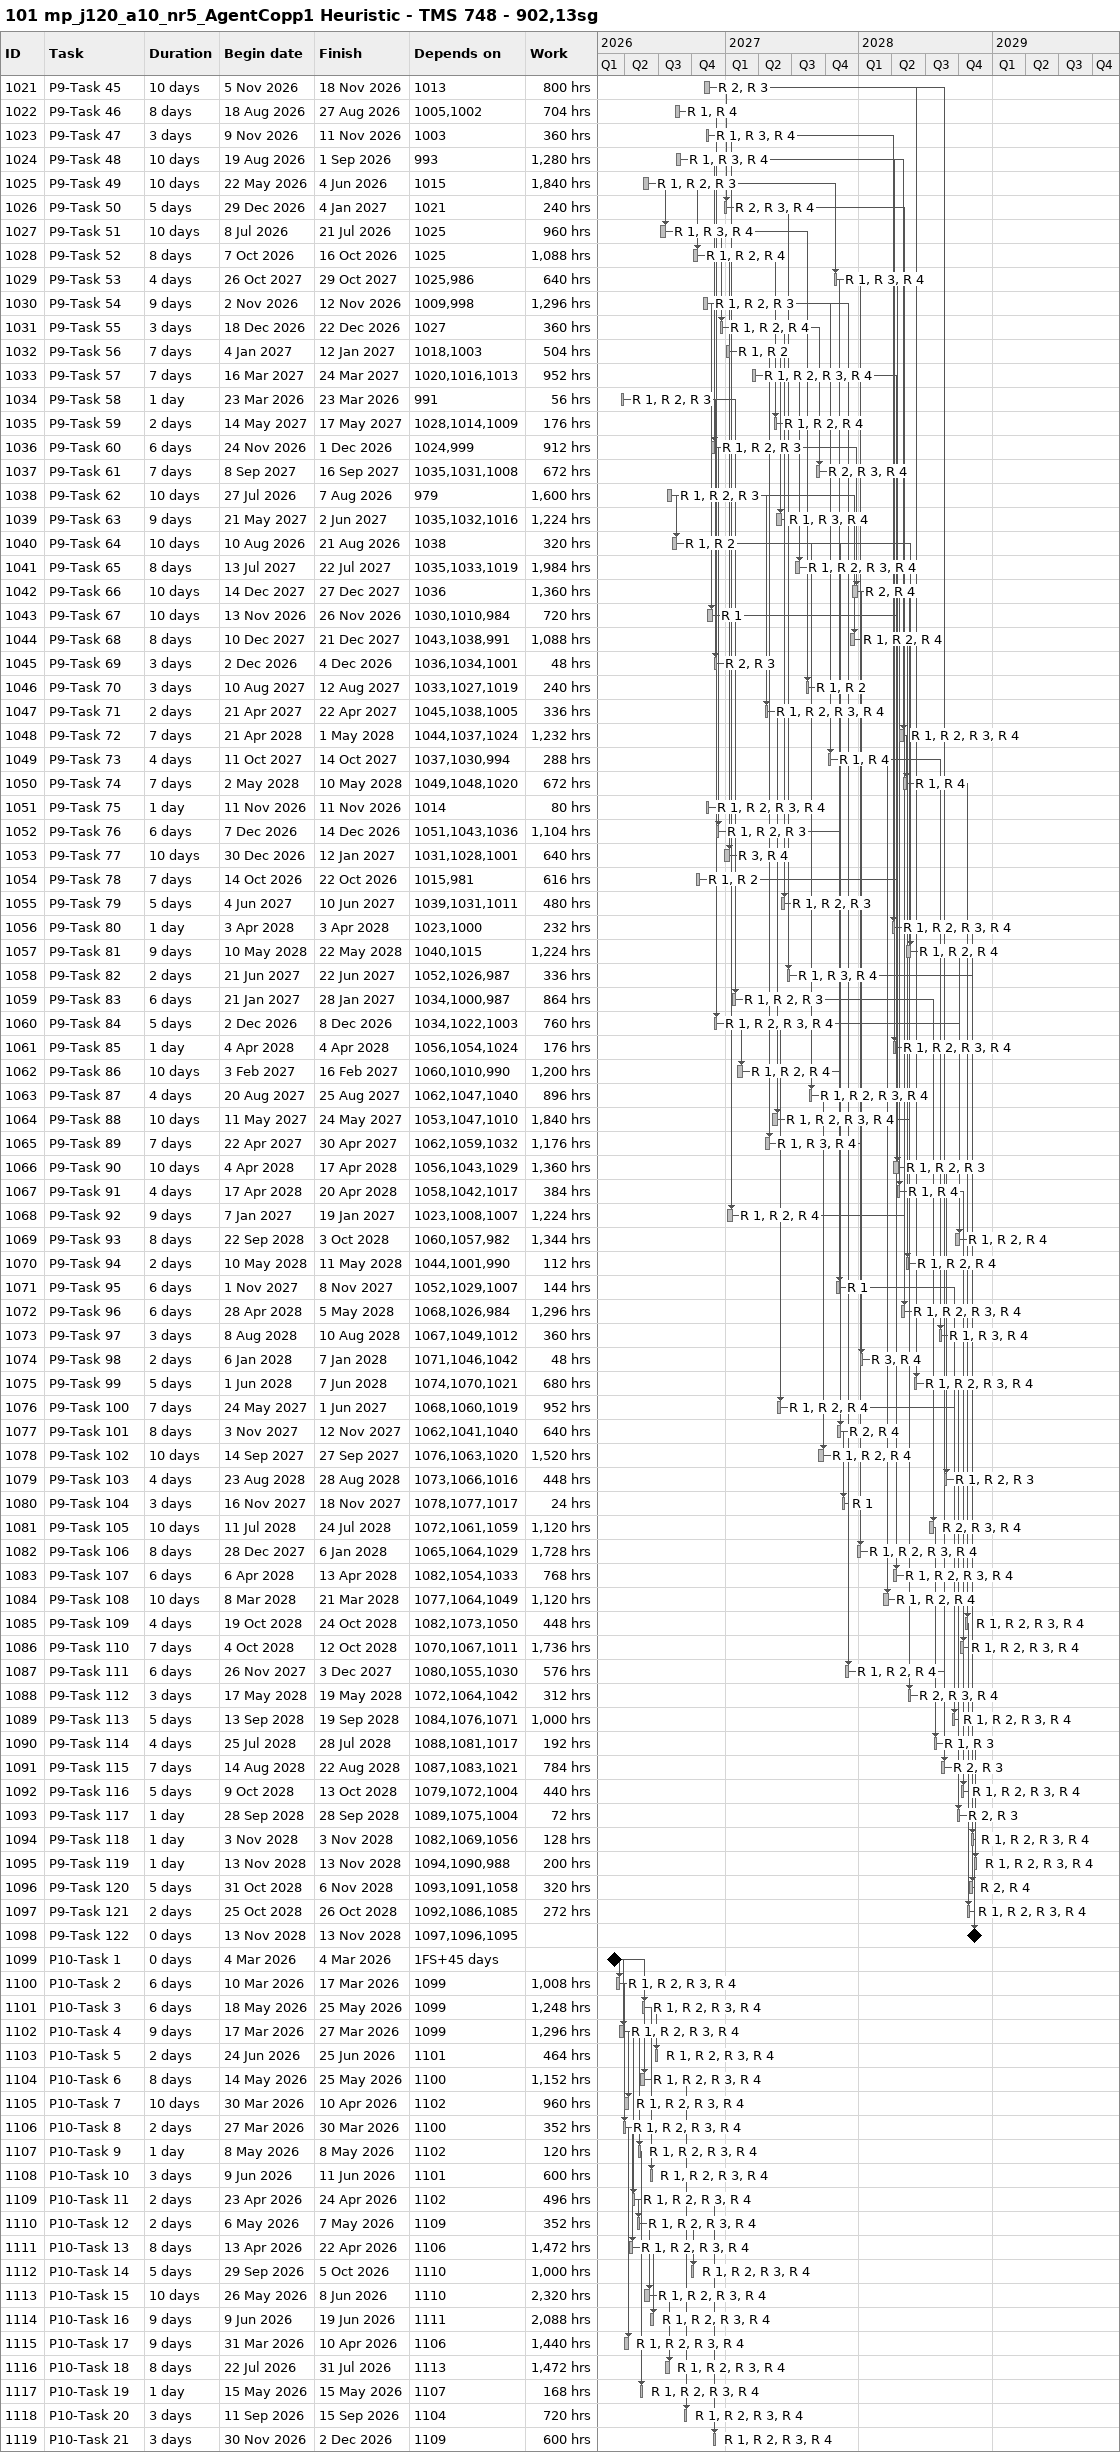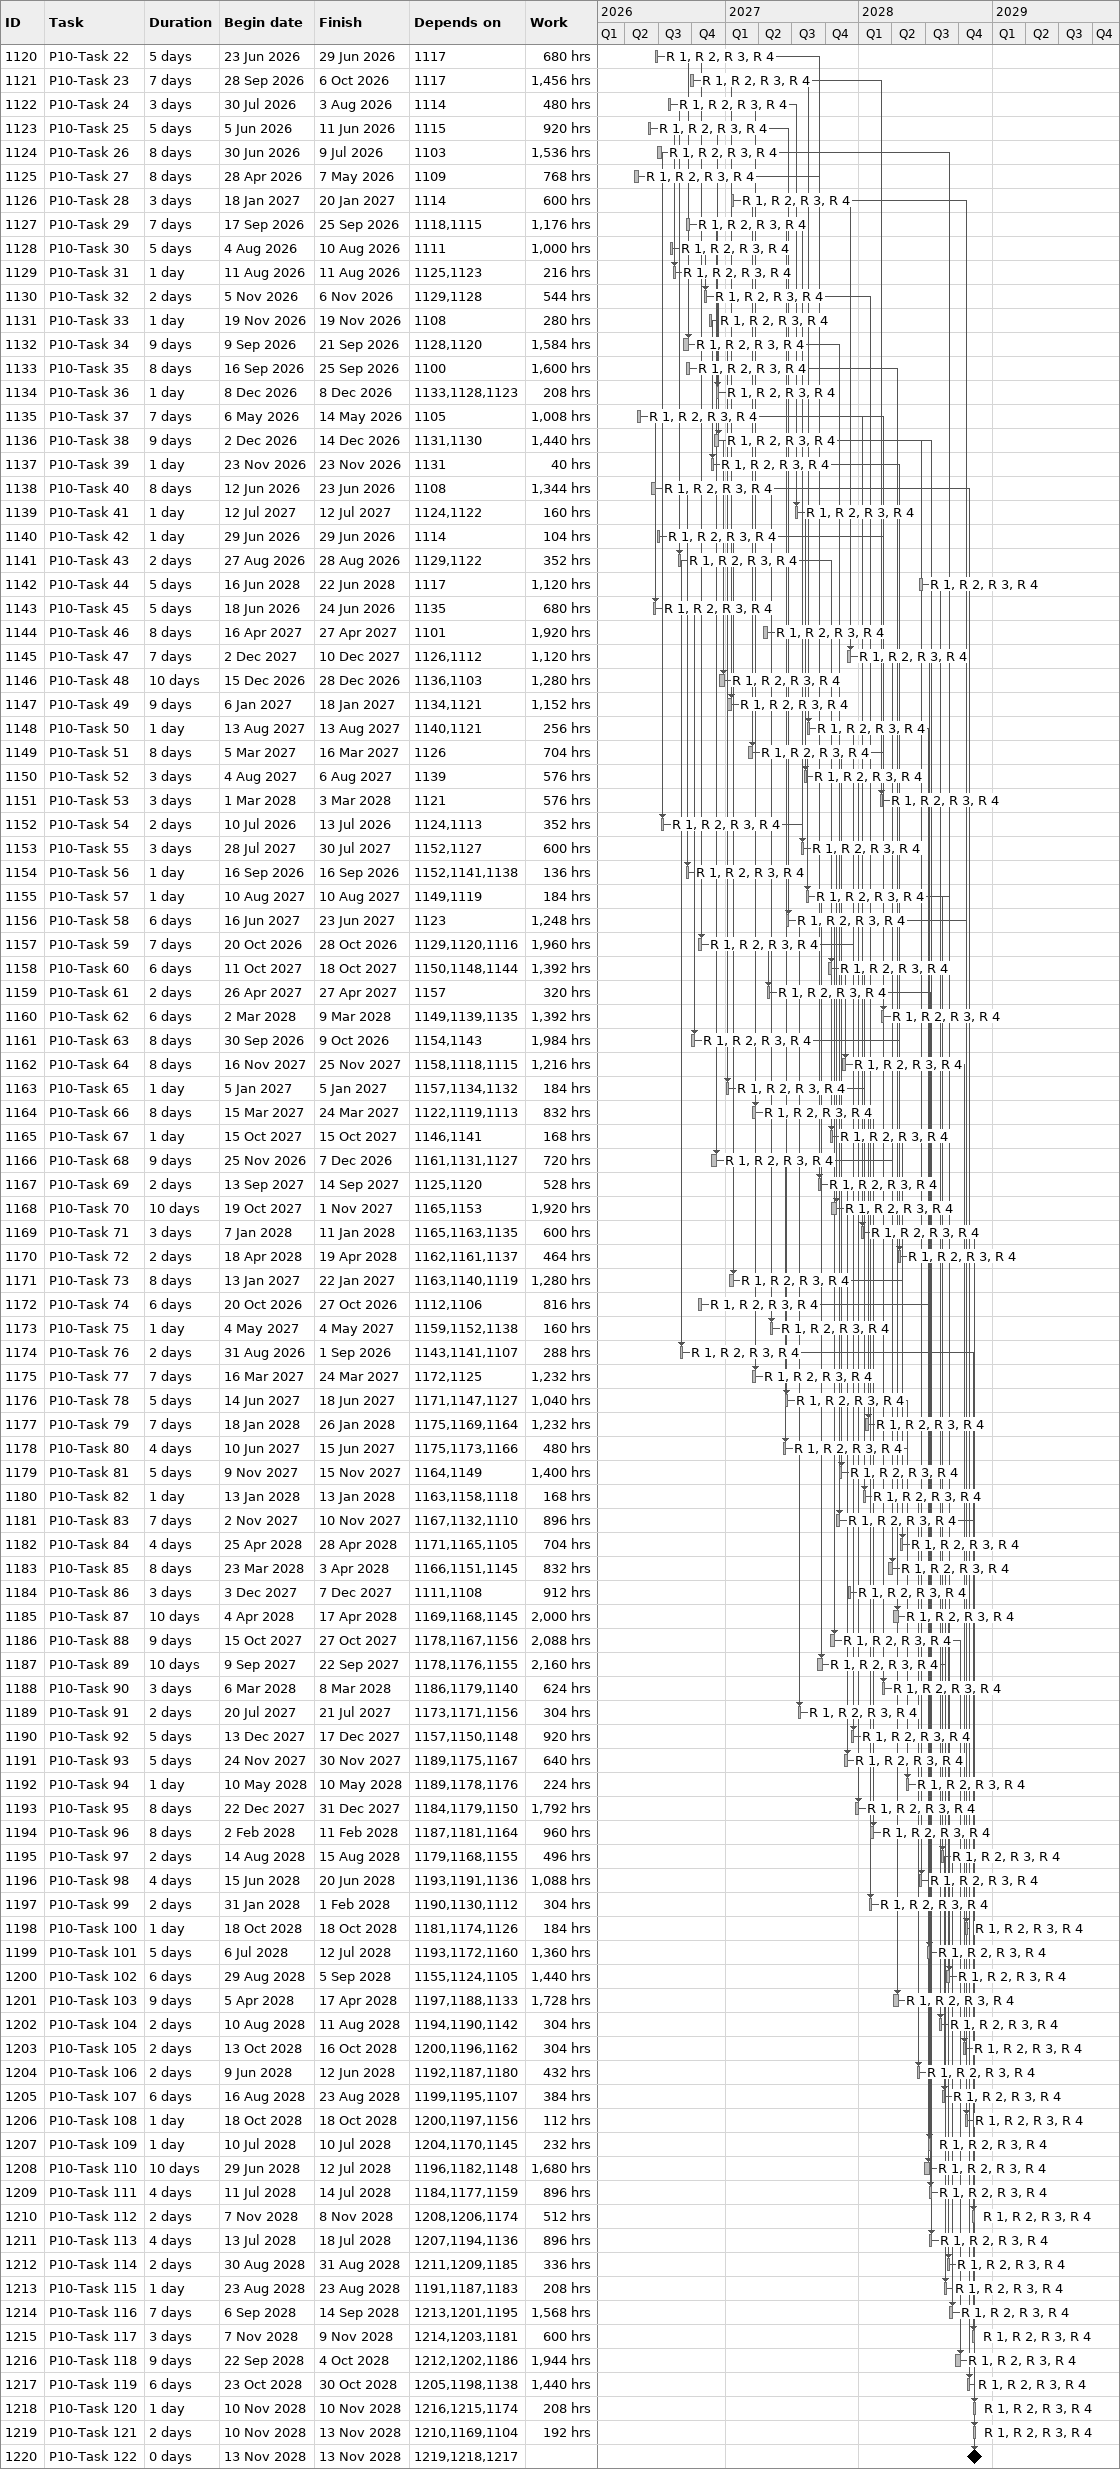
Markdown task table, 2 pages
101 mp_j120_a10_nr5_AgentCopp1 Heuristic - TMS 748 - 902,13sg

| ID | Task | Duration | Start | Finish | Predecessors | Resources | Work (h) |
|---|---|---|---|---|---|---|---|
| 1021 | P9-Task 45 | 10d | 2026-11-05 | 2026-11-18 | 1013 | R 2, R 3 | 800 |
| 1022 | P9-Task 46 | 8d | 2026-08-18 | 2026-08-27 | 1005, 1002 | R 1, R 4 | 704 |
| 1023 | P9-Task 47 | 3d | 2026-11-09 | 2026-11-11 | 1003 | R 1, R 3, R 4 | 360 |
| 1024 | P9-Task 48 | 10d | 2026-08-19 | 2026-09-01 | 993 | R 1, R 3, R 4 | 1280 |
| 1025 | P9-Task 49 | 10d | 2026-05-22 | 2026-06-04 | 1015 | R 1, R 2, R 3 | 1840 |
| 1026 | P9-Task 50 | 5d | 2026-12-29 | 2027-01-04 | 1021 | R 2, R 3, R 4 | 240 |
| 1027 | P9-Task 51 | 10d | 2026-07-08 | 2026-07-21 | 1025 | R 1, R 3, R 4 | 960 |
| 1028 | P9-Task 52 | 8d | 2026-10-07 | 2026-10-16 | 1025 | R 1, R 2, R 4 | 1088 |
| 1029 | P9-Task 53 | 4d | 2027-10-26 | 2027-10-29 | 1025, 986 | R 1, R 3, R 4 | 640 |
| 1030 | P9-Task 54 | 9d | 2026-11-02 | 2026-11-12 | 1009, 998 | R 1, R 2, R 3 | 1296 |
| 1031 | P9-Task 55 | 3d | 2026-12-18 | 2026-12-22 | 1027 | R 1, R 2, R 4 | 360 |
| 1032 | P9-Task 56 | 7d | 2027-01-04 | 2027-01-12 | 1018, 1003 | R 1, R 2 | 504 |
| 1033 | P9-Task 57 | 7d | 2027-03-16 | 2027-03-24 | 1020, 1016, 1013 | R 1, R 2, R 3, R 4 | 952 |
| 1034 | P9-Task 58 | 1d | 2026-03-23 | 2026-03-23 | 991 | R 1, R 2, R 3 | 56 |
| 1035 | P9-Task 59 | 2d | 2027-05-14 | 2027-05-17 | 1028, 1014, 1009 | R 1, R 2, R 4 | 176 |
| 1036 | P9-Task 60 | 6d | 2026-11-24 | 2026-12-01 | 1024, 999 | R 1, R 2, R 3 | 912 |
| 1037 | P9-Task 61 | 7d | 2027-09-08 | 2027-09-16 | 1035, 1031, 1008 | R 2, R 3, R 4 | 672 |
| 1038 | P9-Task 62 | 10d | 2026-07-27 | 2026-08-07 | 979 | R 1, R 2, R 3 | 1600 |
| 1039 | P9-Task 63 | 9d | 2027-05-21 | 2027-06-02 | 1035, 1032, 1016 | R 1, R 3, R 4 | 1224 |
| 1040 | P9-Task 64 | 10d | 2026-08-10 | 2026-08-21 | 1038 | R 1, R 2 | 320 |
| 1041 | P9-Task 65 | 8d | 2027-07-13 | 2027-07-22 | 1035, 1033, 1019 | R 1, R 2, R 3, R 4 | 1984 |
| 1042 | P9-Task 66 | 10d | 2027-12-14 | 2027-12-27 | 1036 | R 2, R 4 | 1360 |
| 1043 | P9-Task 67 | 10d | 2026-11-13 | 2026-11-26 | 1030, 1010, 984 | R 1 | 720 |
| 1044 | P9-Task 68 | 8d | 2027-12-10 | 2027-12-21 | 1043, 1038, 991 | R 1, R 2, R 4 | 1088 |
| 1045 | P9-Task 69 | 3d | 2026-12-02 | 2026-12-04 | 1036, 1034, 1001 | R 2, R 3 | 48 |
| 1046 | P9-Task 70 | 3d | 2027-08-10 | 2027-08-12 | 1033, 1027, 1019 | R 1, R 2 | 240 |
| 1047 | P9-Task 71 | 2d | 2027-04-21 | 2027-04-22 | 1045, 1038, 1005 | R 1, R 2, R 3, R 4 | 336 |
| 1048 | P9-Task 72 | 7d | 2028-04-21 | 2028-05-01 | 1044, 1037, 1024 | R 1, R 2, R 3, R 4 | 1232 |
| 1049 | P9-Task 73 | 4d | 2027-10-11 | 2027-10-14 | 1037, 1030, 994 | R 1, R 4 | 288 |
| 1050 | P9-Task 74 | 7d | 2028-05-02 | 2028-05-10 | 1049, 1048, 1020 | R 1, R 4 | 672 |
| 1051 | P9-Task 75 | 1d | 2026-11-11 | 2026-11-11 | 1014 | R 1, R 2, R 3, R 4 | 80 |
| 1052 | P9-Task 76 | 6d | 2026-12-07 | 2026-12-14 | 1051, 1043, 1036 | R 1, R 2, R 3 | 1104 |
| 1053 | P9-Task 77 | 10d | 2026-12-30 | 2027-01-12 | 1031, 1028, 1001 | R 3, R 4 | 640 |
| 1054 | P9-Task 78 | 7d | 2026-10-14 | 2026-10-22 | 1015, 981 | R 1, R 2 | 616 |
| 1055 | P9-Task 79 | 5d | 2027-06-04 | 2027-06-10 | 1039, 1031, 1011 | R 1, R 2, R 3 | 480 |
| 1056 | P9-Task 80 | 1d | 2028-04-03 | 2028-04-03 | 1023, 1000 | R 1, R 2, R 3, R 4 | 232 |
| 1057 | P9-Task 81 | 9d | 2028-05-10 | 2028-05-22 | 1040, 1015 | R 1, R 2, R 4 | 1224 |
| 1058 | P9-Task 82 | 2d | 2027-06-21 | 2027-06-22 | 1052, 1026, 987 | R 1, R 3, R 4 | 336 |
| 1059 | P9-Task 83 | 6d | 2027-01-21 | 2027-01-28 | 1034, 1000, 987 | R 1, R 2, R 3 | 864 |
| 1060 | P9-Task 84 | 5d | 2026-12-02 | 2026-12-08 | 1034, 1022, 1003 | R 1, R 2, R 3, R 4 | 760 |
| 1061 | P9-Task 85 | 1d | 2028-04-04 | 2028-04-04 | 1056, 1054, 1024 | R 1, R 2, R 3, R 4 | 176 |
| 1062 | P9-Task 86 | 10d | 2027-02-03 | 2027-02-16 | 1060, 1010, 990 | R 1, R 2, R 4 | 1200 |
| 1063 | P9-Task 87 | 4d | 2027-08-20 | 2027-08-25 | 1062, 1047, 1040 | R 1, R 2, R 3, R 4 | 896 |
| 1064 | P9-Task 88 | 10d | 2027-05-11 | 2027-05-24 | 1053, 1047, 1010 | R 1, R 2, R 3, R 4 | 1840 |
| 1065 | P9-Task 89 | 7d | 2027-04-22 | 2027-04-30 | 1062, 1059, 1032 | R 1, R 3, R 4 | 1176 |
| 1066 | P9-Task 90 | 10d | 2028-04-04 | 2028-04-17 | 1056, 1043, 1029 | R 1, R 2, R 3 | 1360 |
| 1067 | P9-Task 91 | 4d | 2028-04-17 | 2028-04-20 | 1058, 1042, 1017 | R 1, R 4 | 384 |
| 1068 | P9-Task 92 | 9d | 2027-01-07 | 2027-01-19 | 1023, 1008, 1007 | R 1, R 2, R 4 | 1224 |
| 1069 | P9-Task 93 | 8d | 2028-09-22 | 2028-10-03 | 1060, 1057, 982 | R 1, R 2, R 4 | 1344 |
| 1070 | P9-Task 94 | 2d | 2028-05-10 | 2028-05-11 | 1044, 1001, 990 | R 1, R 2, R 4 | 112 |
| 1071 | P9-Task 95 | 6d | 2027-11-01 | 2027-11-08 | 1052, 1029, 1007 | R 1 | 144 |
| 1072 | P9-Task 96 | 6d | 2028-04-28 | 2028-05-05 | 1068, 1026, 984 | R 1, R 2, R 3, R 4 | 1296 |
| 1073 | P9-Task 97 | 3d | 2028-08-08 | 2028-08-10 | 1067, 1049, 1012 | R 1, R 3, R 4 | 360 |
| 1074 | P9-Task 98 | 2d | 2028-01-06 | 2028-01-07 | 1071, 1046, 1042 | R 3, R 4 | 48 |
| 1075 | P9-Task 99 | 5d | 2028-06-01 | 2028-06-07 | 1074, 1070, 1021 | R 1, R 2, R 3, R 4 | 680 |
| 1076 | P9-Task 100 | 7d | 2027-05-24 | 2027-06-01 | 1068, 1060, 1019 | R 1, R 2, R 4 | 952 |
| 1077 | P9-Task 101 | 8d | 2027-11-03 | 2027-11-12 | 1062, 1041, 1040 | R 2, R 4 | 640 |
| 1078 | P9-Task 102 | 10d | 2027-09-14 | 2027-09-27 | 1076, 1063, 1020 | R 1, R 2, R 4 | 1520 |
| 1079 | P9-Task 103 | 4d | 2028-08-23 | 2028-08-28 | 1073, 1066, 1016 | R 1, R 2, R 3 | 448 |
| 1080 | P9-Task 104 | 3d | 2027-11-16 | 2027-11-18 | 1078, 1077, 1017 | R 1 | 24 |
| 1081 | P9-Task 105 | 10d | 2028-07-11 | 2028-07-24 | 1072, 1061, 1059 | R 2, R 3, R 4 | 1120 |
| 1082 | P9-Task 106 | 8d | 2027-12-28 | 2028-01-06 | 1065, 1064, 1029 | R 1, R 2, R 3, R 4 | 1728 |
| 1083 | P9-Task 107 | 6d | 2028-04-06 | 2028-04-13 | 1082, 1054, 1033 | R 1, R 2, R 3, R 4 | 768 |
| 1084 | P9-Task 108 | 10d | 2028-03-08 | 2028-03-21 | 1077, 1064, 1049 | R 1, R 2, R 4 | 1120 |
| 1085 | P9-Task 109 | 4d | 2028-10-19 | 2028-10-24 | 1082, 1073, 1050 | R 1, R 2, R 3, R 4 | 448 |
| 1086 | P9-Task 110 | 7d | 2028-10-04 | 2028-10-12 | 1070, 1067, 1011 | R 1, R 2, R 3, R 4 | 1736 |
| 1087 | P9-Task 111 | 6d | 2027-11-26 | 2027-12-03 | 1080, 1055, 1030 | R 1, R 2, R 4 | 576 |
| 1088 | P9-Task 112 | 3d | 2028-05-17 | 2028-05-19 | 1072, 1064, 1042 | R 2, R 3, R 4 | 312 |
| 1089 | P9-Task 113 | 5d | 2028-09-13 | 2028-09-19 | 1084, 1076, 1071 | R 1, R 2, R 3, R 4 | 1000 |
| 1090 | P9-Task 114 | 4d | 2028-07-25 | 2028-07-28 | 1088, 1081, 1017 | R 1, R 3 | 192 |
| 1091 | P9-Task 115 | 7d | 2028-08-14 | 2028-08-22 | 1087, 1083, 1021 | R 2, R 3 | 784 |
| 1092 | P9-Task 116 | 5d | 2028-10-09 | 2028-10-13 | 1079, 1072, 1004 | R 1, R 2, R 3, R 4 | 440 |
| 1093 | P9-Task 117 | 1d | 2028-09-28 | 2028-09-28 | 1089, 1075, 1004 | R 2, R 3 | 72 |
| 1094 | P9-Task 118 | 1d | 2028-11-03 | 2028-11-03 | 1082, 1069, 1056 | R 1, R 2, R 3, R 4 | 128 |
| 1095 | P9-Task 119 | 1d | 2028-11-13 | 2028-11-13 | 1094, 1090, 988 | R 1, R 2, R 3, R 4 | 200 |
| 1096 | P9-Task 120 | 5d | 2028-10-31 | 2028-11-06 | 1093, 1091, 1058 | R 2, R 4 | 320 |
| 1097 | P9-Task 121 | 2d | 2028-10-25 | 2028-10-26 | 1092, 1086, 1085 | R 1, R 2, R 3, R 4 | 272 |
| 1098 | P9-Task 122 | 0d | 2028-11-13 | 2028-11-13 | 1097, 1096, 1095 |  |  |
| 1099 | P10-Task 1 | 0d | 2026-03-04 | 2026-03-04 | 1FS+45d |  |  |
| 1100 | P10-Task 2 | 6d | 2026-03-10 | 2026-03-17 | 1099 | R 1, R 2, R 3, R 4 | 1008 |
| 1101 | P10-Task 3 | 6d | 2026-05-18 | 2026-05-25 | 1099 | R 1, R 2, R 3, R 4 | 1248 |
| 1102 | P10-Task 4 | 9d | 2026-03-17 | 2026-03-27 | 1099 | R 1, R 2, R 3, R 4 | 1296 |
| 1103 | P10-Task 5 | 2d | 2026-06-24 | 2026-06-25 | 1101 | R 1, R 2, R 3, R 4 | 464 |
| 1104 | P10-Task 6 | 8d | 2026-05-14 | 2026-05-25 | 1100 | R 1, R 2, R 3, R 4 | 1152 |
| 1105 | P10-Task 7 | 10d | 2026-03-30 | 2026-04-10 | 1102 | R 1, R 2, R 3, R 4 | 960 |
| 1106 | P10-Task 8 | 2d | 2026-03-27 | 2026-03-30 | 1100 | R 1, R 2, R 3, R 4 | 352 |
| 1107 | P10-Task 9 | 1d | 2026-05-08 | 2026-05-08 | 1102 | R 1, R 2, R 3, R 4 | 120 |
| 1108 | P10-Task 10 | 3d | 2026-06-09 | 2026-06-11 | 1101 | R 1, R 2, R 3, R 4 | 600 |
| 1109 | P10-Task 11 | 2d | 2026-04-23 | 2026-04-24 | 1102 | R 1, R 2, R 3, R 4 | 496 |
| 1110 | P10-Task 12 | 2d | 2026-05-06 | 2026-05-07 | 1109 | R 1, R 2, R 3, R 4 | 352 |
| 1111 | P10-Task 13 | 8d | 2026-04-13 | 2026-04-22 | 1106 | R 1, R 2, R 3, R 4 | 1472 |
| 1112 | P10-Task 14 | 5d | 2026-09-29 | 2026-10-05 | 1110 | R 1, R 2, R 3, R 4 | 1000 |
| 1113 | P10-Task 15 | 10d | 2026-05-26 | 2026-06-08 | 1110 | R 1, R 2, R 3, R 4 | 2320 |
| 1114 | P10-Task 16 | 9d | 2026-06-09 | 2026-06-19 | 1111 | R 1, R 2, R 3, R 4 | 2088 |
| 1115 | P10-Task 17 | 9d | 2026-03-31 | 2026-04-10 | 1106 | R 1, R 2, R 3, R 4 | 1440 |
| 1116 | P10-Task 18 | 8d | 2026-07-22 | 2026-07-31 | 1113 | R 1, R 2, R 3, R 4 | 1472 |
| 1117 | P10-Task 19 | 1d | 2026-05-15 | 2026-05-15 | 1107 | R 1, R 2, R 3, R 4 | 168 |
| 1118 | P10-Task 20 | 3d | 2026-09-11 | 2026-09-15 | 1104 | R 1, R 2, R 3, R 4 | 720 |
| 1119 | P10-Task 21 | 3d | 2026-11-30 | 2026-12-02 | 1109 | R 1, R 2, R 3, R 4 | 600 |
| 1120 | P10-Task 22 | 5d | 2026-06-23 | 2026-06-29 | 1117 | R 1, R 2, R 3, R 4 | 680 |
| 1121 | P10-Task 23 | 7d | 2026-09-28 | 2026-10-06 | 1117 | R 1, R 2, R 3, R 4 | 1456 |
| 1122 | P10-Task 24 | 3d | 2026-07-30 | 2026-08-03 | 1114 | R 1, R 2, R 3, R 4 | 480 |
| 1123 | P10-Task 25 | 5d | 2026-06-05 | 2026-06-11 | 1115 | R 1, R 2, R 3, R 4 | 920 |
| 1124 | P10-Task 26 | 8d | 2026-06-30 | 2026-07-09 | 1103 | R 1, R 2, R 3, R 4 | 1536 |
| 1125 | P10-Task 27 | 8d | 2026-04-28 | 2026-05-07 | 1109 | R 1, R 2, R 3, R 4 | 768 |
| 1126 | P10-Task 28 | 3d | 2027-01-18 | 2027-01-20 | 1114 | R 1, R 2, R 3, R 4 | 600 |
| 1127 | P10-Task 29 | 7d | 2026-09-17 | 2026-09-25 | 1118, 1115 | R 1, R 2, R 3, R 4 | 1176 |
| 1128 | P10-Task 30 | 5d | 2026-08-04 | 2026-08-10 | 1111 | R 1, R 2, R 3, R 4 | 1000 |
| 1129 | P10-Task 31 | 1d | 2026-08-11 | 2026-08-11 | 1125, 1123 | R 1, R 2, R 3, R 4 | 216 |
| 1130 | P10-Task 32 | 2d | 2026-11-05 | 2026-11-06 | 1129, 1128 | R 1, R 2, R 3, R 4 | 544 |
| 1131 | P10-Task 33 | 1d | 2026-11-19 | 2026-11-19 | 1108 | R 1, R 2, R 3, R 4 | 280 |
| 1132 | P10-Task 34 | 9d | 2026-09-09 | 2026-09-21 | 1128, 1120 | R 1, R 2, R 3, R 4 | 1584 |
| 1133 | P10-Task 35 | 8d | 2026-09-16 | 2026-09-25 | 1100 | R 1, R 2, R 3, R 4 | 1600 |
| 1134 | P10-Task 36 | 1d | 2026-12-08 | 2026-12-08 | 1133, 1128, 1123 | R 1, R 2, R 3, R 4 | 208 |
| 1135 | P10-Task 37 | 7d | 2026-05-06 | 2026-05-14 | 1105 | R 1, R 2, R 3, R 4 | 1008 |
| 1136 | P10-Task 38 | 9d | 2026-12-02 | 2026-12-14 | 1131, 1130 | R 1, R 2, R 3, R 4 | 1440 |
| 1137 | P10-Task 39 | 1d | 2026-11-23 | 2026-11-23 | 1131 | R 1, R 2, R 3, R 4 | 40 |
| 1138 | P10-Task 40 | 8d | 2026-06-12 | 2026-06-23 | 1108 | R 1, R 2, R 3, R 4 | 1344 |
| 1139 | P10-Task 41 | 1d | 2027-07-12 | 2027-07-12 | 1124, 1122 | R 1, R 2, R 3, R 4 | 160 |
| 1140 | P10-Task 42 | 1d | 2026-06-29 | 2026-06-29 | 1114 | R 1, R 2, R 3, R 4 | 104 |
| 1141 | P10-Task 43 | 2d | 2026-08-27 | 2026-08-28 | 1129, 1122 | R 1, R 2, R 3, R 4 | 352 |
| 1142 | P10-Task 44 | 5d | 2028-06-16 | 2028-06-22 | 1117 | R 1, R 2, R 3, R 4 | 1120 |
| 1143 | P10-Task 45 | 5d | 2026-06-18 | 2026-06-24 | 1135 | R 1, R 2, R 3, R 4 | 680 |
| 1144 | P10-Task 46 | 8d | 2027-04-16 | 2027-04-27 | 1101 | R 1, R 2, R 3, R 4 | 1920 |
| 1145 | P10-Task 47 | 7d | 2027-12-02 | 2027-12-10 | 1126, 1112 | R 1, R 2, R 3, R 4 | 1120 |
| 1146 | P10-Task 48 | 10d | 2026-12-15 | 2026-12-28 | 1136, 1103 | R 1, R 2, R 3, R 4 | 1280 |
| 1147 | P10-Task 49 | 9d | 2027-01-06 | 2027-01-18 | 1134, 1121 | R 1, R 2, R 3, R 4 | 1152 |
| 1148 | P10-Task 50 | 1d | 2027-08-13 | 2027-08-13 | 1140, 1121 | R 1, R 2, R 3, R 4 | 256 |
| 1149 | P10-Task 51 | 8d | 2027-03-05 | 2027-03-16 | 1126 | R 1, R 2, R 3, R 4 | 704 |
| 1150 | P10-Task 52 | 3d | 2027-08-04 | 2027-08-06 | 1139 | R 1, R 2, R 3, R 4 | 576 |
| 1151 | P10-Task 53 | 3d | 2028-03-01 | 2028-03-03 | 1121 | R 1, R 2, R 3, R 4 | 576 |
| 1152 | P10-Task 54 | 2d | 2026-07-10 | 2026-07-13 | 1124, 1113 | R 1, R 2, R 3, R 4 | 352 |
| 1153 | P10-Task 55 | 3d | 2027-07-28 | 2027-07-30 | 1152, 1127 | R 1, R 2, R 3, R 4 | 600 |
| 1154 | P10-Task 56 | 1d | 2026-09-16 | 2026-09-16 | 1152, 1141, 1138 | R 1, R 2, R 3, R 4 | 136 |
| 1155 | P10-Task 57 | 1d | 2027-08-10 | 2027-08-10 | 1149, 1119 | R 1, R 2, R 3, R 4 | 184 |
| 1156 | P10-Task 58 | 6d | 2027-06-16 | 2027-06-23 | 1123 | R 1, R 2, R 3, R 4 | 1248 |
| 1157 | P10-Task 59 | 7d | 2026-10-20 | 2026-10-28 | 1129, 1120, 1116 | R 1, R 2, R 3, R 4 | 1960 |
| 1158 | P10-Task 60 | 6d | 2027-10-11 | 2027-10-18 | 1150, 1148, 1144 | R 1, R 2, R 3, R 4 | 1392 |
| 1159 | P10-Task 61 | 2d | 2027-04-26 | 2027-04-27 | 1157 | R 1, R 2, R 3, R 4 | 320 |
| 1160 | P10-Task 62 | 6d | 2028-03-02 | 2028-03-09 | 1149, 1139, 1135 | R 1, R 2, R 3, R 4 | 1392 |
| 1161 | P10-Task 63 | 8d | 2026-09-30 | 2026-10-09 | 1154, 1143 | R 1, R 2, R 3, R 4 | 1984 |
| 1162 | P10-Task 64 | 8d | 2027-11-16 | 2027-11-25 | 1158, 1118, 1115 | R 1, R 2, R 3, R 4 | 1216 |
| 1163 | P10-Task 65 | 1d | 2027-01-05 | 2027-01-05 | 1157, 1134, 1132 | R 1, R 2, R 3, R 4 | 184 |
| 1164 | P10-Task 66 | 8d | 2027-03-15 | 2027-03-24 | 1122, 1119, 1113 | R 1, R 2, R 3, R 4 | 832 |
| 1165 | P10-Task 67 | 1d | 2027-10-15 | 2027-10-15 | 1146, 1141 | R 1, R 2, R 3, R 4 | 168 |
| 1166 | P10-Task 68 | 9d | 2026-11-25 | 2026-12-07 | 1161, 1131, 1127 | R 1, R 2, R 3, R 4 | 720 |
| 1167 | P10-Task 69 | 2d | 2027-09-13 | 2027-09-14 | 1125, 1120 | R 1, R 2, R 3, R 4 | 528 |
| 1168 | P10-Task 70 | 10d | 2027-10-19 | 2027-11-01 | 1165, 1153 | R 1, R 2, R 3, R 4 | 1920 |
| 1169 | P10-Task 71 | 3d | 2028-01-07 | 2028-01-11 | 1165, 1163, 1135 | R 1, R 2, R 3, R 4 | 600 |
| 1170 | P10-Task 72 | 2d | 2028-04-18 | 2028-04-19 | 1162, 1161, 1137 | R 1, R 2, R 3, R 4 | 464 |
| 1171 | P10-Task 73 | 8d | 2027-01-13 | 2027-01-22 | 1163, 1140, 1119 | R 1, R 2, R 3, R 4 | 1280 |
| 1172 | P10-Task 74 | 6d | 2026-10-20 | 2026-10-27 | 1112, 1106 | R 1, R 2, R 3, R 4 | 816 |
| 1173 | P10-Task 75 | 1d | 2027-05-04 | 2027-05-04 | 1159, 1152, 1138 | R 1, R 2, R 3, R 4 | 160 |
| 1174 | P10-Task 76 | 2d | 2026-08-31 | 2026-09-01 | 1143, 1141, 1107 | R 1, R 2, R 3, R 4 | 288 |
| 1175 | P10-Task 77 | 7d | 2027-03-16 | 2027-03-24 | 1172, 1125 | R 1, R 2, R 3, R 4 | 1232 |
| 1176 | P10-Task 78 | 5d | 2027-06-14 | 2027-06-18 | 1171, 1147, 1127 | R 1, R 2, R 3, R 4 | 1040 |
| 1177 | P10-Task 79 | 7d | 2028-01-18 | 2028-01-26 | 1175, 1169, 1164 | R 1, R 2, R 3, R 4 | 1232 |
| 1178 | P10-Task 80 | 4d | 2027-06-10 | 2027-06-15 | 1175, 1173, 1166 | R 1, R 2, R 3, R 4 | 480 |
| 1179 | P10-Task 81 | 5d | 2027-11-09 | 2027-11-15 | 1164, 1149 | R 1, R 2, R 3, R 4 | 1400 |
| 1180 | P10-Task 82 | 1d | 2028-01-13 | 2028-01-13 | 1163, 1158, 1118 | R 1, R 2, R 3, R 4 | 168 |
| 1181 | P10-Task 83 | 7d | 2027-11-02 | 2027-11-10 | 1167, 1132, 1110 | R 1, R 2, R 3, R 4 | 896 |
| 1182 | P10-Task 84 | 4d | 2028-04-25 | 2028-04-28 | 1171, 1165, 1105 | R 1, R 2, R 3, R 4 | 704 |
| 1183 | P10-Task 85 | 8d | 2028-03-23 | 2028-04-03 | 1166, 1151, 1145 | R 1, R 2, R 3, R 4 | 832 |
| 1184 | P10-Task 86 | 3d | 2027-12-03 | 2027-12-07 | 1111, 1108 | R 1, R 2, R 3, R 4 | 912 |
| 1185 | P10-Task 87 | 10d | 2028-04-04 | 2028-04-17 | 1169, 1168, 1145 | R 1, R 2, R 3, R 4 | 2000 |
| 1186 | P10-Task 88 | 9d | 2027-10-15 | 2027-10-27 | 1178, 1167, 1156 | R 1, R 2, R 3, R 4 | 2088 |
| 1187 | P10-Task 89 | 10d | 2027-09-09 | 2027-09-22 | 1178, 1176, 1155 | R 1, R 2, R 3, R 4 | 2160 |
| 1188 | P10-Task 90 | 3d | 2028-03-06 | 2028-03-08 | 1186, 1179, 1140 | R 1, R 2, R 3, R 4 | 624 |
| 1189 | P10-Task 91 | 2d | 2027-07-20 | 2027-07-21 | 1173, 1171, 1156 | R 1, R 2, R 3, R 4 | 304 |
| 1190 | P10-Task 92 | 5d | 2027-12-13 | 2027-12-17 | 1157, 1150, 1148 | R 1, R 2, R 3, R 4 | 920 |
| 1191 | P10-Task 93 | 5d | 2027-11-24 | 2027-11-30 | 1189, 1175, 1167 | R 1, R 2, R 3, R 4 | 640 |
| 1192 | P10-Task 94 | 1d | 2028-05-10 | 2028-05-10 | 1189, 1178, 1176 | R 1, R 2, R 3, R 4 | 224 |
| 1193 | P10-Task 95 | 8d | 2027-12-22 | 2027-12-31 | 1184, 1179, 1150 | R 1, R 2, R 3, R 4 | 1792 |
| 1194 | P10-Task 96 | 8d | 2028-02-02 | 2028-02-11 | 1187, 1181, 1164 | R 1, R 2, R 3, R 4 | 960 |
| 1195 | P10-Task 97 | 2d | 2028-08-14 | 2028-08-15 | 1179, 1168, 1155 | R 1, R 2, R 3, R 4 | 496 |
| 1196 | P10-Task 98 | 4d | 2028-06-15 | 2028-06-20 | 1193, 1191, 1136 | R 1, R 2, R 3, R 4 | 1088 |
| 1197 | P10-Task 99 | 2d | 2028-01-31 | 2028-02-01 | 1190, 1130, 1112 | R 1, R 2, R 3, R 4 | 304 |
| 1198 | P10-Task 100 | 1d | 2028-10-18 | 2028-10-18 | 1181, 1174, 1126 | R 1, R 2, R 3, R 4 | 184 |
| 1199 | P10-Task 101 | 5d | 2028-07-06 | 2028-07-12 | 1193, 1172, 1160 | R 1, R 2, R 3, R 4 | 1360 |
| 1200 | P10-Task 102 | 6d | 2028-08-29 | 2028-09-05 | 1155, 1124, 1105 | R 1, R 2, R 3, R 4 | 1440 |
| 1201 | P10-Task 103 | 9d | 2028-04-05 | 2028-04-17 | 1197, 1188, 1133 | R 1, R 2, R 3, R 4 | 1728 |
| 1202 | P10-Task 104 | 2d | 2028-08-10 | 2028-08-11 | 1194, 1190, 1142 | R 1, R 2, R 3, R 4 | 304 |
| 1203 | P10-Task 105 | 2d | 2028-10-13 | 2028-10-16 | 1200, 1196, 1162 | R 1, R 2, R 3, R 4 | 304 |
| 1204 | P10-Task 106 | 2d | 2028-06-09 | 2028-06-12 | 1192, 1187, 1180 | R 1, R 2, R 3, R 4 | 432 |
| 1205 | P10-Task 107 | 6d | 2028-08-16 | 2028-08-23 | 1199, 1195, 1107 | R 1, R 2, R 3, R 4 | 384 |
| 1206 | P10-Task 108 | 1d | 2028-10-18 | 2028-10-18 | 1200, 1197, 1156 | R 1, R 2, R 3, R 4 | 112 |
| 1207 | P10-Task 109 | 1d | 2028-07-10 | 2028-07-10 | 1204, 1170, 1145 | R 1, R 2, R 3, R 4 | 232 |
| 1208 | P10-Task 110 | 10d | 2028-06-29 | 2028-07-12 | 1196, 1182, 1148 | R 1, R 2, R 3, R 4 | 1680 |
| 1209 | P10-Task 111 | 4d | 2028-07-11 | 2028-07-14 | 1184, 1177, 1159 | R 1, R 2, R 3, R 4 | 896 |
| 1210 | P10-Task 112 | 2d | 2028-11-07 | 2028-11-08 | 1208, 1206, 1174 | R 1, R 2, R 3, R 4 | 512 |
| 1211 | P10-Task 113 | 4d | 2028-07-13 | 2028-07-18 | 1207, 1194, 1136 | R 1, R 2, R 3, R 4 | 896 |
| 1212 | P10-Task 114 | 2d | 2028-08-30 | 2028-08-31 | 1211, 1209, 1185 | R 1, R 2, R 3, R 4 | 336 |
| 1213 | P10-Task 115 | 1d | 2028-08-23 | 2028-08-23 | 1191, 1187, 1183 | R 1, R 2, R 3, R 4 | 208 |
| 1214 | P10-Task 116 | 7d | 2028-09-06 | 2028-09-14 | 1213, 1201, 1195 | R 1, R 2, R 3, R 4 | 1568 |
| 1215 | P10-Task 117 | 3d | 2028-11-07 | 2028-11-09 | 1214, 1203, 1181 | R 1, R 2, R 3, R 4 | 600 |
| 1216 | P10-Task 118 | 9d | 2028-09-22 | 2028-10-04 | 1212, 1202, 1186 | R 1, R 2, R 3, R 4 | 1944 |
| 1217 | P10-Task 119 | 6d | 2028-10-23 | 2028-10-30 | 1205, 1198, 1138 | R 1, R 2, R 3, R 4 | 1440 |
| 1218 | P10-Task 120 | 1d | 2028-11-10 | 2028-11-10 | 1216, 1215, 1174 | R 1, R 2, R 3, R 4 | 208 |
| 1219 | P10-Task 121 | 2d | 2028-11-10 | 2028-11-13 | 1210, 1169, 1104 | R 1, R 2, R 3, R 4 | 192 |
| 1220 | P10-Task 122 | 0d | 2028-11-13 | 2028-11-13 | 1219, 1218, 1217 |  |  |
